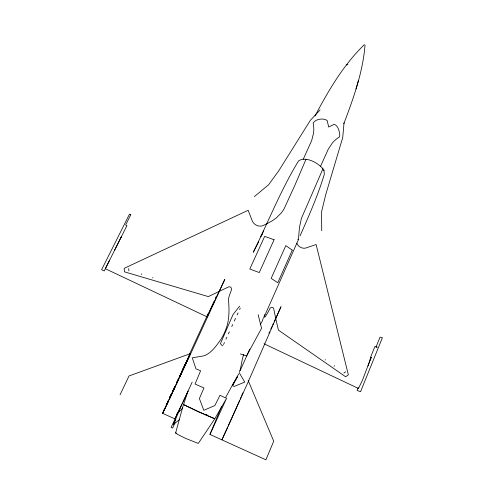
<?xml version="1.0" encoding="UTF-8"?>
<svg xmlns="http://www.w3.org/2000/svg" width="484" height="484" viewBox="0 0 484 484"><rect width="100%" height="100%" fill="white"/><g stroke="black" fill="none" stroke-linecap="round" stroke-linejoin="round"><path stroke-width="0.73" d="M365.015 45.072C362.933 72.279 353.374 98.385 343.834 123.741M344.027 122.815L342.726 137.523L325.605 195.064L321.57 211.853L321.727 230.759M239.386 371.978C241.558 366.569 241.486 360.036 243.773 354.482M322.876 168.142L322.235 170.471L301.417 218.363L299.511 227.093L298.392 239.731L264.445 316.27M305.991 159.315L295.119 184.743L283.812 209.421L281.246 213.002L276.443 217.812L272.504 220.668L266.732 223.832L267.12 223.687M267.579 223.475L262.304 225.883A8.452 8.137 35.8 0 1 256.593 225.296L255.552 224.727A8.537 8.282 30 0 1 252.43 221.236L248.135 210.286L124.194 268.342L124.442 271.833L208.314 296.595L228.944 286.74A2.601 2.577 -12.5 0 1 231.195 287.835L231.642 289.281L230.838 291.598A44.256 43.983 43.7 0 0 228.454 299.051C229.168 307.945 229.567 317.365 226.948 326.113A53.204 47.553 -56.5 0 1 221.297 338.812C216.729 345.201 211.484 353.356 203.788 355.867L192.275 357.833L195.972 368.887L200.606 370.768L195.058 384.042L203.958 387.956L199.384 398.532L203.806 410.311L214.866 405.544L219.99 395.265L225.423 397.878L232.29 385.325L232.635 385.621L237.414 376.673L232.362 385.421L238.715 373.854M263.217 318.375L261.989 321.757L260.168 324.528M175.613 432.98L183.418 404.582L198.095 411.606L214.757 418.848L198.295 443.417L186.037 438.577L178.203 434.729L175.613 432.98L176.273 433.077M355.988 88.929L358.45 80.338M248.129 380.424L273.726 441.166L265.91 459.8L209.953 434.45L226.772 397.939L214.793 418.757L198.192 411.533L183.557 404.539L188.064 391.036M323.748 170.689L323.935 170.138C319.615 163.665 306.172 155.685 298.61 160.863C280.781 189.916 268.378 221.811 253.253 252.267L258.68 241.812M209.953 434.45L221.666 406.288M369.97 359.896L371.204 357.246L362.419 380.333L358.456 388.458L263.998 343.779M371.204 357.246L367.943 365.989M164.318 409.573L162.66 413.39L174.924 418.848L175.625 417.002M162.902 412.773L164.276 409.543M120.038 394.853L129.016 375.965L190.26 353.665L162.66 413.39L190.109 355.014L224.788 279.468L207.073 316.851L105.33 268.717L109.644 260.138M358.208 387.684L357.095 390.425L360.55 391.725L382.402 337.663L380.061 337.106L376.014 347.095L377.217 347.137L374.888 346.544L370.677 356.932M179.612 419.495L173.314 424.577L181.645 404.866L171.13 427.384L172.637 428.05L175.033 422.623M176.485 414.994L177.634 412.314M238.406 403.257L239.604 400.48M240.203 399.088L241.099 397.007M241.697 395.616L242.895 392.839M263.962 316.445L264.808 314.533M300.08 235.799C309.022 215.652 317.94 195.403 324.328 174.276L323.935 170.138M227.553 427.596L221.944 439.793L248.201 381.858L281.01 306.681L275.705 318.333L278.403 330.1L345.624 376.77L348.359 374.864L316.113 244.505L305.84 248.008A8.446 7.708 80.4 0 1 301.592 247.784L300.588 247.33A8.361 7.659 75.4 0 1 296.795 243.174M228.139 426.283L238.104 403.934M320.45 166.52L328.188 149.362L332.32 143.04A34.781 28.623 84.6 0 1 337.663 138.128L339.496 136.899L339.726 135.084A8.706 6.715 70.4 0 0 339.308 131.811C338.51 128.859 337.427 125.416 334.202 124.291L328.703 127.062L327.172 120.528C324.207 118.471 320.329 118.78 317.093 119.947A8.706 7.617 11.7 0 0 314.412 121.587L313.184 122.888L313.553 125.295A35.362 33.19 0.2 0 1 313.565 133.094L311.66 140.638L303.28 159.157M240.143 370.659L249.78 349.091M166.665 404.213L168.456 400.22M207.073 316.851L213.976 301.496M215.477 298.156L216.378 296.154M179.897 376.582L190.26 353.665L189.504 354.923M166.738 404.261L168.547 400.274M274.162 321.733L275.396 319.016M169.666 397.539L170.289 396.172M223.529 344.535L224.443 342.533M225.968 339.205L226.881 337.209M228.406 333.875L229.319 331.879M189.504 354.191L208.168 313.565M169.769 397.6L171.336 394.188M172.903 390.776L174.784 386.68M169.727 398.441L172.528 392.336M173.151 390.975L175.329 386.226M176.575 383.516L178.747 378.766M179.37 377.411L190.26 353.665L181.73 372.057M168.595 400.764L163.411 411.563M169.854 398.036L172.05 393.256M173.308 390.527L175.504 385.748M176.448 383.697L178.644 378.918M179.274 377.556L190.26 353.665M231.757 326.555L232.701 324.504M234.274 321.092L235.526 318.357M237.099 314.945L238.043 312.894M239.61 309.482L240.239 308.114M168.444 400.643L166.871 404.055L168.468 400.667M171.899 393.141L169.702 397.915L171.941 393.171M173.157 390.406L174.73 386.994M176.303 383.582L178.191 379.492M179.449 376.758L180.072 375.396M181.645 371.984L186.364 361.748M189.19 355.607L187.006 360.302M182.087 404.013L192.166 382.16M268.923 333.101L269.54 331.764M270.774 329.096L272.002 326.428M272.619 325.091L273.539 323.088M169.769 397.6L171.336 394.212M172.903 390.83L174.784 386.764M176.351 383.376L177.604 380.666M179.171 377.278L180.108 375.245M181.675 371.857L183.866 367.114M184.495 365.765L185.433 363.732M172.885 391.126L175.414 385.681M176.364 383.637L178.572 378.869M179.207 377.508L181.101 373.418M182.311 370.387L182.934 369.044M184.501 365.68L185.439 363.666M182.274 403.535L174.924 418.848M182.898 402.204L187.925 391.544M173.314 424.577L175.855 419.453M114.472 250.494L121.339 236.743L120.728 237.959M315.066 115.948C328.467 90.423 343.501 64.892 364.295 44.673M232.653 384.919L233.3 383.637M263.635 231.031L260.58 236.87L262.497 233.675M239.653 306.106L232.967 314.654L220.42 343.664L221.956 345.431L222.918 345.866M178.287 412.707L182.825 407.824M320.057 109.947L310.383 120.286L278.724 170.846L268.632 184.749L254.372 196.583M343.882 373.031L345.679 371.785M325.036 359.963L325.405 359.709M334.033 366.206L334.625 365.795M263.393 317.722L265.268 316.711A44.782 41.152 -82.9 0 0 269.134 310.05L270.302 307.933L271.572 307.322A2.583 2.317 -82.3 0 1 273.611 308.302L275.705 318.333M346.538 64.929L347.839 64.578M232.635 385.621L232.326 385.56L234.208 386.45L244.753 382.058L239.247 372.747M240.342 353.931L246.58 355.915L261.566 328.279L258.147 314.667M205.718 414.437L207.533 415.278M213.426 418.103L214.37 418.587M297.751 239.253L298.392 239.731M141.407 273.853L141.461 274.603M128.708 268.578L128.865 270.871M152.817 277.513L152.853 277.979M292.257 250.155L277.798 282.704L271.161 278.385L285.814 245.6L292.257 250.155M274.077 239.743L259.261 272.559L249.817 269.007L264.663 236.386L274.077 239.743M130.783 214.745L125.646 224.999L126.923 225.617L104.362 270.683L104.193 270.949L101.598 269.727L129.24 214.618L129.512 214.128L130.783 214.745"/></g></svg>
